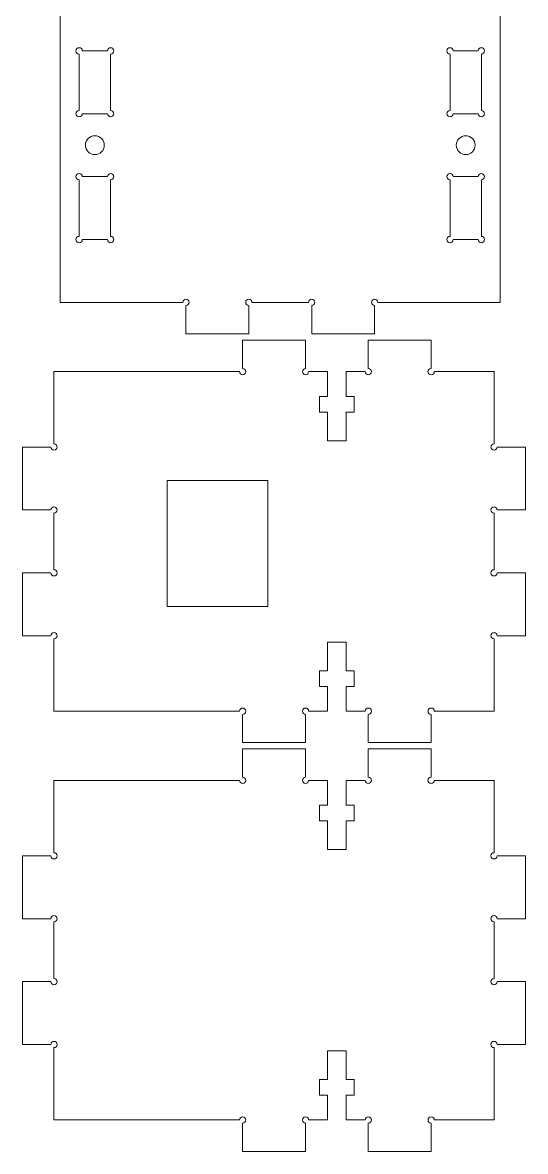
# Model space of a CAD drawing. Header units: millimetres. Extents: x -299 to 126, y -142 to 149.
# Drawn here: x 46 to 126, y -142 to 37.5 of the extents above; entities that cross this region are included whole.
import ezdxf

# ---------------------------------------------------------------- set-up
doc = ezdxf.new("R2010")
doc.units = ezdxf.units.MM
doc.header["$MEASUREMENT"] = 0
doc.layers.add('Layer 1', color=7, linetype='Continuous')

msp = doc.modelspace()

# ---------------------------------------------------------------- linework, layer by layer
at = {"layer": 'Layer 1', "color": 250, "lineweight": 9}
msp.add_lwpolyline([(69, -55.3382), (85, -55.3382), (85, -35.3382), (69, -35.3382), (69, -55.3382)], close=True, dxfattribs=at)
for points, knots in [([(122, 56), (122, 56), (122, 63), (122, 63), (122, 63), (122, 63), (105, 63), (105, 63), (105, 63), (105, 63), (104, 63), (104, 63), (104, 63), (104, 63), (102.5, 63), (102.5, 63), (102.5, 63), (102.5, 62.7239), (102.2761, 62.5), (102, 62.5), (102, 62.5), (101.7239, 62.5), (101.5, 62.7239), (101.5, 63), (101.5, 63), (101.5, 63.2761), (101.7239, 63.5), (102, 63.5), (102, 63.5), (102, 63.5), (102, 68), (102, 68), (102, 68), (102, 68), (92, 68), (92, 68), (92, 68), (92, 68), (92, 63.5), (92, 63.5), (92, 63.5), (92.2761, 63.5), (92.5, 63.2761), (92.5, 63), (92.5, 63), (92.5, 62.7239), (92.2761, 62.5), (92, 62.5), (92, 62.5), (91.7239, 62.5), (91.5, 62.7239), (91.5, 63), (91.5, 63), (91.5, 63), (88.5, 63), (88.5, 63), (88.5, 63), (88.5, 63), (88.5, 59.0553), (88.5, 59.0553), (88.5, 59.0553), (88.5, 59.0553), (89.75, 59.0553), (89.75, 59.0553), (89.75, 59.0553), (89.75, 59.0553), (89.75, 56.5553), (89.75, 56.5553), (89.75, 56.5553), (89.75, 56.5553), (88.5, 56.5553), (88.5, 56.5553), (88.5, 56.5553), (88.5, 56.5553), (88.5, 52), (88.5, 52), (88.5, 52), (88.5, 52), (85.5, 52), (85.5, 52), (85.5, 52), (85.5, 52), (85.5, 56.5553), (85.5, 56.5553), (85.5, 56.5553), (85.5, 56.5553), (84.25, 56.5553), (84.25, 56.5553), (84.25, 56.5553), (84.25, 56.5553), (84.25, 59.0553), (84.25, 59.0553), (84.25, 59.0553), (84.25, 59.0553), (85.5, 59.0553), (85.5, 59.0553), (85.5, 59.0553), (85.5, 59.0553), (85.5, 63), (85.5, 63), (85.5, 63), (85.5, 63), (82.5, 63), (82.5, 63), (82.5, 63), (82.5, 62.7239), (82.2761, 62.5), (82, 62.5), (82, 62.5), (81.7239, 62.5), (81.5, 62.7239), (81.5, 63), (81.5, 63), (81.5, 63.2761), (81.7239, 63.5), (82, 63.5), (82, 63.5), (82, 63.5), (82, 68), (82, 68), (82, 68), (82, 68), (72, 68), (72, 68), (72, 68), (72, 68), (72, 63.5), (72, 63.5), (72, 63.5), (72.2761, 63.5), (72.5, 63.2761), (72.5, 63), (72.5, 63), (72.5, 62.7239), (72.2761, 62.5), (72, 62.5), (72, 62.5), (71.7239, 62.5), (71.5, 62.7239), (71.5, 63), (71.5, 63), (71.5, 63), (69, 63), (69, 63), (69, 63), (69, 63), (52, 63), (52, 63), (52, 63), (52, 63), (52, 56), (52, 56), (52, 56), (52, 56), (52, 36), (52, 36), (52, 36), (52, 36), (52, 20), (52, 20), (52, 20), (52, 20), (52, 0), (52, 0), (52, 0), (52, 0), (52, -7), (52, -7), (52, -7), (52, -7), (69, -7), (69, -7), (69, -7), (69, -7), (70, -7), (70, -7), (70, -7), (70, -7), (71.5, -7), (71.5, -7), (71.5, -7), (71.5, -6.7239), (71.7239, -6.5), (72, -6.5), (72, -6.5), (72.2761, -6.5), (72.5, -6.7239), (72.5, -7), (72.5, -7), (72.5, -7.2761), (72.2761, -7.5), (72, -7.5), (72, -7.5), (72, -7.5), (72, -12), (72, -12), (72, -12), (72, -12), (82, -12), (82, -12), (82, -12), (82, -12), (82, -7.5), (82, -7.5), (82, -7.5), (81.7239, -7.5), (81.5, -7.2761), (81.5, -7), (81.5, -7), (81.5, -6.7239), (81.7239, -6.5), (82, -6.5), (82, -6.5), (82.2761, -6.5), (82.5, -6.7239), (82.5, -7), (82.5, -7), (82.5, -7), (84, -7), (84, -7), (84, -7), (84, -7), (85.5, -7), (85.5, -7), (85.5, -7), (85.5, -7), (88.5, -7), (88.5, -7), (88.5, -7), (88.5, -7), (90, -7), (90, -7), (90, -7), (90, -7), (91.5, -7), (91.5, -7), (91.5, -7), (91.5, -6.7239), (91.7239, -6.5), (92, -6.5), (92, -6.5), (92.2761, -6.5), (92.5, -6.7239), (92.5, -7), (92.5, -7), (92.5, -7.2761), (92.2761, -7.5), (92, -7.5), (92, -7.5), (92, -7.5), (92, -12), (92, -12), (92, -12), (92, -12), (102, -12), (102, -12), (102, -12), (102, -12), (102, -7.5), (102, -7.5), (102, -7.5), (101.7239, -7.5), (101.5, -7.2761), (101.5, -7), (101.5, -7), (101.5, -6.7239), (101.7239, -6.5), (102, -6.5), (102, -6.5), (102.2761, -6.5), (102.5, -6.7239), (102.5, -7), (102.5, -7), (102.5, -7), (105, -7), (105, -7), (105, -7), (105, -7), (122, -7), (122, -7), (122, -7), (122, -7), (122, 0), (122, 0), (122, 0), (122, 0), (122, 20), (122, 20), (122, 20), (122, 20), (122, 36), (122, 36), (122, 36), (122, 36), (122, 56), (122, 56)], [0, 0, 0, 0, 0.01351351, 0.01351351, 0.01351351, 0.01351351, 0.02702703, 0.02702703, 0.02702703, 0.02702703, 0.04054054, 0.04054054, 0.04054054, 0.04054054, 0.05405405, 0.05405405, 0.05405405, 0.05405405, 0.06756757, 0.06756757, 0.06756757, 0.06756757, 0.08108108, 0.08108108, 0.08108108, 0.08108108, 0.09459459, 0.09459459, 0.09459459, 0.09459459, 0.10810811, 0.10810811, 0.10810811, 0.10810811, 0.12162162, 0.12162162, 0.12162162, 0.12162162, 0.13513514, 0.13513514, 0.13513514, 0.13513514, 0.14864865, 0.14864865, 0.14864865, 0.14864865, 0.16216216, 0.16216216, 0.16216216, 0.16216216, 0.17567568, 0.17567568, 0.17567568, 0.17567568, 0.18918919, 0.18918919, 0.18918919, 0.18918919, 0.2027027, 0.2027027, 0.2027027, 0.2027027, 0.21621622, 0.21621622, 0.21621622, 0.21621622, 0.22972973, 0.22972973, 0.22972973, 0.22972973, 0.24324324, 0.24324324, 0.24324324, 0.24324324, 0.25675676, 0.25675676, 0.25675676, 0.25675676, 0.27027027, 0.27027027, 0.27027027, 0.27027027, 0.28378378, 0.28378378, 0.28378378, 0.28378378, 0.2972973, 0.2972973, 0.2972973, 0.2972973, 0.31081081, 0.31081081, 0.31081081, 0.31081081, 0.32432432, 0.32432432, 0.32432432, 0.32432432, 0.33783784, 0.33783784, 0.33783784, 0.33783784, 0.35135135, 0.35135135, 0.35135135, 0.35135135, 0.36486486, 0.36486486, 0.36486486, 0.36486486, 0.37837838, 0.37837838, 0.37837838, 0.37837838, 0.39189189, 0.39189189, 0.39189189, 0.39189189, 0.40540541, 0.40540541, 0.40540541, 0.40540541, 0.41891892, 0.41891892, 0.41891892, 0.41891892, 0.43243243, 0.43243243, 0.43243243, 0.43243243, 0.44594595, 0.44594595, 0.44594595, 0.44594595, 0.45945946, 0.45945946, 0.45945946, 0.45945946, 0.47297297, 0.47297297, 0.47297297, 0.47297297, 0.48648649, 0.48648649, 0.48648649, 0.48648649, 0.5, 0.5, 0.5, 0.5, 0.51351351, 0.51351351, 0.51351351, 0.51351351, 0.52702703, 0.52702703, 0.52702703, 0.52702703, 0.54054054, 0.54054054, 0.54054054, 0.54054054, 0.55405405, 0.55405405, 0.55405405, 0.55405405, 0.56756757, 0.56756757, 0.56756757, 0.56756757, 0.58108108, 0.58108108, 0.58108108, 0.58108108, 0.59459459, 0.59459459, 0.59459459, 0.59459459, 0.60810811, 0.60810811, 0.60810811, 0.60810811, 0.62162162, 0.62162162, 0.62162162, 0.62162162, 0.63513514, 0.63513514, 0.63513514, 0.63513514, 0.64864865, 0.64864865, 0.64864865, 0.64864865, 0.66216216, 0.66216216, 0.66216216, 0.66216216, 0.67567568, 0.67567568, 0.67567568, 0.67567568, 0.68918919, 0.68918919, 0.68918919, 0.68918919, 0.7027027, 0.7027027, 0.7027027, 0.7027027, 0.71621622, 0.71621622, 0.71621622, 0.71621622, 0.72972973, 0.72972973, 0.72972973, 0.72972973, 0.74324324, 0.74324324, 0.74324324, 0.74324324, 0.75675676, 0.75675676, 0.75675676, 0.75675676, 0.77027027, 0.77027027, 0.77027027, 0.77027027, 0.78378378, 0.78378378, 0.78378378, 0.78378378, 0.7972973, 0.7972973, 0.7972973, 0.7972973, 0.81081081, 0.81081081, 0.81081081, 0.81081081, 0.82432432, 0.82432432, 0.82432432, 0.82432432, 0.83783784, 0.83783784, 0.83783784, 0.83783784, 0.85135135, 0.85135135, 0.85135135, 0.85135135, 0.86486486, 0.86486486, 0.86486486, 0.86486486, 0.87837838, 0.87837838, 0.87837838, 0.87837838, 0.89189189, 0.89189189, 0.89189189, 0.89189189, 0.90540541, 0.90540541, 0.90540541, 0.90540541, 0.91891892, 0.91891892, 0.91891892, 0.91891892, 0.93243243, 0.93243243, 0.93243243, 0.93243243, 0.94594595, 0.94594595, 0.94594595, 0.94594595, 0.95945946, 0.95945946, 0.95945946, 0.95945946, 0.97297297, 0.97297297, 0.97297297, 0.97297297, 0.98648649, 0.98648649, 0.98648649, 0.98648649, 1, 1, 1, 1]), ([(60.5, 23), (60.5, 22.7239), (60.2761, 22.5), (60, 22.5), (60, 22.5), (59.7239, 22.5), (59.5, 22.7239), (59.5, 23), (59.5, 23), (59.5, 23), (55.5, 23), (55.5, 23), (55.5, 23), (55.5, 22.7239), (55.2761, 22.5), (55, 22.5), (55, 22.5), (54.7239, 22.5), (54.5, 22.7239), (54.5, 23), (54.5, 23), (54.5, 23.2761), (54.7239, 23.5), (55, 23.5), (55, 23.5), (55, 23.5), (55, 32.5), (55, 32.5), (55, 32.5), (54.7239, 32.5), (54.5, 32.7239), (54.5, 33), (54.5, 33), (54.5, 33.2761), (54.7239, 33.5), (55, 33.5), (55, 33.5), (55.2761, 33.5), (55.5, 33.2761), (55.5, 33), (55.5, 33), (55.5, 33), (59.5, 33), (59.5, 33), (59.5, 33), (59.5, 33.2761), (59.7239, 33.5), (60, 33.5), (60, 33.5), (60.2761, 33.5), (60.5, 33.2761), (60.5, 33), (60.5, 33), (60.5, 32.7239), (60.2761, 32.5), (60, 32.5), (60, 32.5), (60, 32.5), (60, 23.5), (60, 23.5), (60, 23.5), (60.2761, 23.5), (60.5, 23.2761), (60.5, 23)], [0, 0, 0, 0, 0.0625, 0.0625, 0.0625, 0.0625, 0.125, 0.125, 0.125, 0.125, 0.1875, 0.1875, 0.1875, 0.1875, 0.25, 0.25, 0.25, 0.25, 0.3125, 0.3125, 0.3125, 0.3125, 0.375, 0.375, 0.375, 0.375, 0.4375, 0.4375, 0.4375, 0.4375, 0.5, 0.5, 0.5, 0.5, 0.5625, 0.5625, 0.5625, 0.5625, 0.625, 0.625, 0.625, 0.625, 0.6875, 0.6875, 0.6875, 0.6875, 0.75, 0.75, 0.75, 0.75, 0.8125, 0.8125, 0.8125, 0.8125, 0.875, 0.875, 0.875, 0.875, 0.9375, 0.9375, 0.9375, 0.9375, 1, 1, 1, 1]), ([(119.5, 23), (119.5, 22.7239), (119.2761, 22.5), (119, 22.5), (119, 22.5), (118.7239, 22.5), (118.5, 22.7239), (118.5, 23), (118.5, 23), (118.5, 23), (114.5, 23), (114.5, 23), (114.5, 23), (114.5, 22.7239), (114.2761, 22.5), (114, 22.5), (114, 22.5), (113.7239, 22.5), (113.5, 22.7239), (113.5, 23), (113.5, 23), (113.5, 23.2761), (113.7239, 23.5), (114, 23.5), (114, 23.5), (114, 23.5), (114, 32.5), (114, 32.5), (114, 32.5), (113.7239, 32.5), (113.5, 32.7239), (113.5, 33), (113.5, 33), (113.5, 33.2761), (113.7239, 33.5), (114, 33.5), (114, 33.5), (114.2761, 33.5), (114.5, 33.2761), (114.5, 33), (114.5, 33), (114.5, 33), (118.5, 33), (118.5, 33), (118.5, 33), (118.5, 33.2761), (118.7239, 33.5), (119, 33.5), (119, 33.5), (119.2761, 33.5), (119.5, 33.2761), (119.5, 33), (119.5, 33), (119.5, 32.7239), (119.2761, 32.5), (119, 32.5), (119, 32.5), (119, 32.5), (119, 23.5), (119, 23.5), (119, 23.5), (119.2761, 23.5), (119.5, 23.2761), (119.5, 23)], [0, 0, 0, 0, 0.0625, 0.0625, 0.0625, 0.0625, 0.125, 0.125, 0.125, 0.125, 0.1875, 0.1875, 0.1875, 0.1875, 0.25, 0.25, 0.25, 0.25, 0.3125, 0.3125, 0.3125, 0.3125, 0.375, 0.375, 0.375, 0.375, 0.4375, 0.4375, 0.4375, 0.4375, 0.5, 0.5, 0.5, 0.5, 0.5625, 0.5625, 0.5625, 0.5625, 0.625, 0.625, 0.625, 0.625, 0.6875, 0.6875, 0.6875, 0.6875, 0.75, 0.75, 0.75, 0.75, 0.8125, 0.8125, 0.8125, 0.8125, 0.875, 0.875, 0.875, 0.875, 0.9375, 0.9375, 0.9375, 0.9375, 1, 1, 1, 1]), ([(56, 18), (56, 18.8283), (56.6717, 19.5), (57.5, 19.5), (57.5, 19.5), (58.3283, 19.5), (59, 18.8283), (59, 18), (59, 18), (59, 17.1717), (58.3283, 16.5), (57.5, 16.5), (57.5, 16.5), (56.6717, 16.5), (56, 17.1717), (56, 18)], [0, 0, 0, 0, 0.25, 0.25, 0.25, 0.25, 0.5, 0.5, 0.5, 0.5, 0.75, 0.75, 0.75, 0.75, 1, 1, 1, 1]), ([(115, 18), (115, 18.8283), (115.6717, 19.5), (116.5, 19.5), (116.5, 19.5), (117.3283, 19.5), (118, 18.8283), (118, 18), (118, 18), (118, 17.1717), (117.3283, 16.5), (116.5, 16.5), (116.5, 16.5), (115.6717, 16.5), (115, 17.1717), (115, 18)], [0, 0, 0, 0, 0.25, 0.25, 0.25, 0.25, 0.5, 0.5, 0.5, 0.5, 0.75, 0.75, 0.75, 0.75, 1, 1, 1, 1]), ([(60.5, 3), (60.5, 2.7239), (60.2761, 2.5), (60, 2.5), (60, 2.5), (59.7239, 2.5), (59.5, 2.7239), (59.5, 3), (59.5, 3), (59.5, 3), (55.5, 3), (55.5, 3), (55.5, 3), (55.5, 2.7239), (55.2761, 2.5), (55, 2.5), (55, 2.5), (54.7239, 2.5), (54.5, 2.7239), (54.5, 3), (54.5, 3), (54.5, 3.2761), (54.7239, 3.5), (55, 3.5), (55, 3.5), (55, 3.5), (55, 12.5), (55, 12.5), (55, 12.5), (54.7239, 12.5), (54.5, 12.7239), (54.5, 13), (54.5, 13), (54.5, 13.2761), (54.7239, 13.5), (55, 13.5), (55, 13.5), (55.2761, 13.5), (55.5, 13.2761), (55.5, 13), (55.5, 13), (55.5, 13), (59.5, 13), (59.5, 13), (59.5, 13), (59.5, 13.2761), (59.7239, 13.5), (60, 13.5), (60, 13.5), (60.2761, 13.5), (60.5, 13.2761), (60.5, 13), (60.5, 13), (60.5, 12.7239), (60.2761, 12.5), (60, 12.5), (60, 12.5), (60, 12.5), (60, 3.5), (60, 3.5), (60, 3.5), (60.2761, 3.5), (60.5, 3.2761), (60.5, 3)], [0, 0, 0, 0, 0.0625, 0.0625, 0.0625, 0.0625, 0.125, 0.125, 0.125, 0.125, 0.1875, 0.1875, 0.1875, 0.1875, 0.25, 0.25, 0.25, 0.25, 0.3125, 0.3125, 0.3125, 0.3125, 0.375, 0.375, 0.375, 0.375, 0.4375, 0.4375, 0.4375, 0.4375, 0.5, 0.5, 0.5, 0.5, 0.5625, 0.5625, 0.5625, 0.5625, 0.625, 0.625, 0.625, 0.625, 0.6875, 0.6875, 0.6875, 0.6875, 0.75, 0.75, 0.75, 0.75, 0.8125, 0.8125, 0.8125, 0.8125, 0.875, 0.875, 0.875, 0.875, 0.9375, 0.9375, 0.9375, 0.9375, 1, 1, 1, 1]), ([(119.5, 3), (119.5, 2.7239), (119.2761, 2.5), (119, 2.5), (119, 2.5), (118.7239, 2.5), (118.5, 2.7239), (118.5, 3), (118.5, 3), (118.5, 3), (114.5, 3), (114.5, 3), (114.5, 3), (114.5, 2.7239), (114.2761, 2.5), (114, 2.5), (114, 2.5), (113.7239, 2.5), (113.5, 2.7239), (113.5, 3), (113.5, 3), (113.5, 3.2761), (113.7239, 3.5), (114, 3.5), (114, 3.5), (114, 3.5), (114, 12.5), (114, 12.5), (114, 12.5), (113.7239, 12.5), (113.5, 12.7239), (113.5, 13), (113.5, 13), (113.5, 13.2761), (113.7239, 13.5), (114, 13.5), (114, 13.5), (114.2761, 13.5), (114.5, 13.2761), (114.5, 13), (114.5, 13), (114.5, 13), (118.5, 13), (118.5, 13), (118.5, 13), (118.5, 13.2761), (118.7239, 13.5), (119, 13.5), (119, 13.5), (119.2761, 13.5), (119.5, 13.2761), (119.5, 13), (119.5, 13), (119.5, 12.7239), (119.2761, 12.5), (119, 12.5), (119, 12.5), (119, 12.5), (119, 3.5), (119, 3.5), (119, 3.5), (119.2761, 3.5), (119.5, 3.2761), (119.5, 3)], [0, 0, 0, 0, 0.0625, 0.0625, 0.0625, 0.0625, 0.125, 0.125, 0.125, 0.125, 0.1875, 0.1875, 0.1875, 0.1875, 0.25, 0.25, 0.25, 0.25, 0.3125, 0.3125, 0.3125, 0.3125, 0.375, 0.375, 0.375, 0.375, 0.4375, 0.4375, 0.4375, 0.4375, 0.5, 0.5, 0.5, 0.5, 0.5625, 0.5625, 0.5625, 0.5625, 0.625, 0.625, 0.625, 0.625, 0.6875, 0.6875, 0.6875, 0.6875, 0.75, 0.75, 0.75, 0.75, 0.8125, 0.8125, 0.8125, 0.8125, 0.875, 0.875, 0.875, 0.875, 0.9375, 0.9375, 0.9375, 0.9375, 1, 1, 1, 1]), ([(77.5266, -72), (77.5266, -72), (74.5266, -72), (74.5266, -72), (74.5266, -72), (74.5266, -72), (74, -72), (74, -72), (74, -72), (74, -72), (71.5266, -72), (71.5266, -72), (71.5266, -72), (71.5266, -72), (70.5266, -72), (70.5266, -72), (70.5266, -72), (70.5266, -72), (61.5266, -72), (61.5266, -72), (61.5266, -72), (61.5266, -72), (60.5266, -72), (60.5266, -72), (60.5266, -72), (60.5266, -72), (59.0266, -72), (59.0266, -72), (59.0266, -72), (59.0266, -72), (58.0266, -72), (58.0266, -72), (58.0266, -72), (58.0266, -72), (58, -72), (58, -72), (58, -72), (58, -72), (51, -72), (51, -72), (51, -72), (51, -72), (51, -63), (51, -63), (51, -63), (51, -63), (51, -60.5), (51, -60.5), (51, -60.5), (51.2761, -60.5), (51.5, -60.2761), (51.5, -60), (51.5, -60), (51.5, -59.7239), (51.2761, -59.5), (51, -59.5), (51, -59.5), (50.7239, -59.5), (50.5, -59.7239), (50.5, -60), (50.5, -60), (50.5, -60), (46, -60), (46, -60), (46, -60), (46, -60), (46, -50), (46, -50), (46, -50), (46, -50), (50.5, -50), (50.5, -50), (50.5, -50), (50.5, -50.2761), (50.7239, -50.5), (51, -50.5), (51, -50.5), (51.2761, -50.5), (51.5, -50.2761), (51.5, -50), (51.5, -50), (51.5, -49.7239), (51.2761, -49.5), (51, -49.5), (51, -49.5), (51, -49.5), (51, -49), (51, -49), (51, -49), (51, -49), (51, -46.5), (51, -46.5), (51, -46.5), (51, -46.5), (51, -43.5), (51, -43.5), (51, -43.5), (51, -43.5), (51, -42), (51, -42), (51, -42), (51, -42), (51, -40.5), (51, -40.5), (51, -40.5), (51.2761, -40.5), (51.5, -40.2761), (51.5, -40), (51.5, -40), (51.5, -39.7239), (51.2761, -39.5), (51, -39.5), (51, -39.5), (50.7239, -39.5), (50.5, -39.7239), (50.5, -40), (50.5, -40), (50.5, -40), (46, -40), (46, -40), (46, -40), (46, -40), (46, -30), (46, -30), (46, -30), (46, -30), (50.5, -30), (50.5, -30), (50.5, -30), (50.5, -30.2761), (50.7239, -30.5), (51, -30.5), (51, -30.5), (51.2761, -30.5), (51.5, -30.2761), (51.5, -30), (51.5, -30), (51.5, -29.7239), (51.2761, -29.5), (51, -29.5), (51, -29.5), (51, -29.5), (51, -28), (51, -28), (51, -28), (51, -28), (51, -27), (51, -27), (51, -27), (51, -27), (51, -18), (51, -18), (51, -18), (51, -18), (55, -18), (55, -18), (55, -18), (55, -18), (56, -18), (56, -18), (56, -18), (56, -18), (58.0258, -18), (58.0258, -18), (58.0258, -18), (58.0258, -18), (60.5258, -18), (60.5258, -18), (60.5258, -18), (60.5258, -18), (61.5258, -18), (61.5258, -18), (61.5258, -18), (61.5258, -18), (70.5258, -18), (70.5258, -18), (70.5258, -18), (70.5258, -18), (71.5258, -18), (71.5258, -18), (71.5258, -18), (71.5258, -18), (74, -18), (74, -18), (74, -18), (74, -18), (74.5258, -18), (74.5258, -18), (74.5258, -18), (74.5258, -18), (77.5258, -18), (77.5258, -18), (77.5258, -18), (77.5258, -18), (79.0262, -18), (79.0262, -18), (79.0262, -18), (79.0262, -18), (80, -18), (80, -18), (80, -18), (80, -18), (80.4994, -18), (80.4994, -18), (80.4994, -18), (80.4994, -18), (80.5258, -18), (80.5258, -18), (80.5258, -18), (80.5258, -18.2716), (80.7425, -18.4927), (81.0123, -18.4998), (81.0123, -18.4998), (81.0123, -18.4998), (81.0129, -18.4998), (81.0129, -18.4998), (81.0129, -18.4998), (81.2828, -18.4927), (81.4994, -18.2716), (81.4994, -18), (81.4994, -18), (81.4994, -17.7239), (81.2755, -17.5), (80.9994, -17.5), (80.9994, -17.5), (80.9994, -17.5), (80.9994, -13), (80.9994, -13), (80.9994, -13), (80.9994, -13), (81.0258, -13), (81.0258, -13), (81.0258, -13), (81.0258, -13), (90.9994, -13), (90.9994, -13), (90.9994, -13), (90.9994, -13), (91.0258, -13), (91.0258, -13), (91.0258, -13), (91.0258, -13), (91.0258, -17.5), (91.0258, -17.5), (91.0258, -17.5), (90.7497, -17.5), (90.5258, -17.7239), (90.5258, -18), (90.5258, -18), (90.5258, -18.2716), (90.7425, -18.4927), (91.0123, -18.4998), (91.0123, -18.4998), (91.0123, -18.4998), (91.0129, -18.4998), (91.0129, -18.4998), (91.0129, -18.4998), (91.2828, -18.4927), (91.4994, -18.2716), (91.4994, -18), (91.4994, -18), (91.4994, -18), (91.5258, -18), (91.5258, -18), (91.5258, -18), (91.5258, -18), (92.0258, -18), (92.0258, -18), (92.0258, -18), (92.0258, -18), (94.4994, -18), (94.4994, -18), (94.4994, -18), (94.4994, -18), (94.4994, -21.9447), (94.4994, -21.9447), (94.4994, -21.9447), (94.4994, -21.9447), (93.2494, -21.9447), (93.2494, -21.9447), (93.2494, -21.9447), (93.2494, -21.9447), (93.2494, -24.4447), (93.2494, -24.4447), (93.2494, -24.4447), (93.2494, -24.4447), (94.4994, -24.4447), (94.4994, -24.4447), (94.4994, -24.4447), (94.4994, -24.4447), (94.4994, -29), (94.4994, -29), (94.4994, -29), (94.4994, -29), (97.4994, -29), (97.4994, -29), (97.4994, -29), (97.4994, -29), (97.4994, -24.4447), (97.4994, -24.4447), (97.4994, -24.4447), (97.4994, -24.4447), (98.7494, -24.4447), (98.7494, -24.4447), (98.7494, -24.4447), (98.7494, -24.4447), (98.7494, -21.9447), (98.7494, -21.9447), (98.7494, -21.9447), (98.7494, -21.9447), (97.4994, -21.9447), (97.4994, -21.9447), (97.4994, -21.9447), (97.4994, -21.9447), (97.4994, -18), (97.4994, -18), (97.4994, -18), (97.4994, -18), (100.4994, -18), (100.4994, -18), (100.4994, -18), (100.4994, -18.2761), (100.7233, -18.5), (100.9994, -18.5), (100.9994, -18.5), (101.2755, -18.5), (101.4994, -18.2761), (101.4994, -18), (101.4994, -18), (101.4994, -17.7239), (101.2755, -17.5), (100.9994, -17.5), (100.9994, -17.5), (100.9994, -17.5), (100.9994, -13), (100.9994, -13), (100.9994, -13), (100.9994, -13), (110.9994, -13), (110.9994, -13), (110.9994, -13), (110.9994, -13), (110.9994, -17.5), (110.9994, -17.5), (110.9994, -17.5), (110.7233, -17.5), (110.4994, -17.7239), (110.4994, -18), (110.4994, -18), (110.4994, -18.2761), (110.7233, -18.5), (110.9994, -18.5), (110.9994, -18.5), (111.2755, -18.5), (111.4994, -18.2761), (111.4994, -18), (111.4994, -18), (111.4994, -18), (112.9994, -18), (112.9994, -18), (112.9994, -18), (112.9994, -18), (113.9994, -18), (113.9994, -18), (113.9994, -18), (113.9994, -18), (121, -18), (121, -18), (121, -18), (121, -18), (121, -27), (121, -27), (121, -27), (121, -27), (121, -29.5), (121, -29.5), (121, -29.5), (120.7239, -29.5), (120.5, -29.7239), (120.5, -30), (120.5, -30), (120.5, -30.2761), (120.7239, -30.5), (121, -30.5), (121, -30.5), (121.2761, -30.5), (121.5, -30.2761), (121.5, -30), (121.5, -30), (121.5, -30), (126, -30), (126, -30), (126, -30), (126, -30), (126, -40), (126, -40), (126, -40), (126, -40), (121.5, -40), (121.5, -40), (121.5, -40), (121.5, -39.7239), (121.2761, -39.5), (121, -39.5), (121, -39.5), (120.7239, -39.5), (120.5, -39.7239), (120.5, -40), (120.5, -40), (120.5, -40.2761), (120.7239, -40.5), (121, -40.5), (121, -40.5), (121, -40.5), (121, -42), (121, -42), (121, -42), (121, -42), (121, -43.5), (121, -43.5), (121, -43.5), (121, -43.5), (121, -46.5), (121, -46.5), (121, -46.5), (121, -46.5), (121, -48), (121, -48), (121, -48), (121, -48), (121, -49.5), (121, -49.5), (121, -49.5), (120.7239, -49.5), (120.5, -49.7239), (120.5, -50), (120.5, -50), (120.5, -50.2761), (120.7239, -50.5), (121, -50.5), (121, -50.5), (121.2761, -50.5), (121.5, -50.2761), (121.5, -50), (121.5, -50), (121.5, -50), (126, -50), (126, -50), (126, -50), (126, -50), (126, -60), (126, -60), (126, -60), (126, -60), (121.5, -60), (121.5, -60), (121.5, -60), (121.5, -59.7239), (121.2761, -59.5), (121, -59.5), (121, -59.5), (120.7239, -59.5), (120.5, -59.7239), (120.5, -60), (120.5, -60), (120.5, -60.2761), (120.7239, -60.5), (121, -60.5), (121, -60.5), (121, -60.5), (121, -62), (121, -62), (121, -62), (121, -62), (121, -63), (121, -63), (121, -63), (121, -63), (121, -72), (121, -72), (121, -72), (121, -72), (114.0002, -72), (114.0002, -72), (114.0002, -72), (114.0002, -72), (111.5002, -72), (111.5002, -72), (111.5002, -72), (111.5002, -71.7239), (111.2763, -71.5), (111.0002, -71.5), (111.0002, -71.5), (110.7241, -71.5), (110.5002, -71.7239), (110.5002, -72), (110.5002, -72), (110.5002, -72.2761), (110.7241, -72.5), (111.0002, -72.5), (111.0002, -72.5), (111.0002, -72.5), (111.0002, -77), (111.0002, -77), (111.0002, -77), (111.0002, -77), (101.0002, -77), (101.0002, -77), (101.0002, -77), (101.0002, -77), (101.0002, -72.5), (101.0002, -72.5), (101.0002, -72.5), (101.2763, -72.5), (101.5002, -72.2761), (101.5002, -72), (101.5002, -72), (101.5002, -71.7239), (101.2763, -71.5), (101.0002, -71.5), (101.0002, -71.5), (100.7241, -71.5), (100.5002, -71.7239), (100.5002, -72), (100.5002, -72), (100.5002, -72), (97.5002, -72), (97.5002, -72), (97.5002, -72), (97.5002, -72), (97.5002, -68.0553), (97.5002, -68.0553), (97.5002, -68.0553), (97.5002, -68.0553), (98.7502, -68.0553), (98.7502, -68.0553), (98.7502, -68.0553), (98.7502, -68.0553), (98.7502, -65.5553), (98.7502, -65.5553), (98.7502, -65.5553), (98.7502, -65.5553), (97.5002, -65.5553), (97.5002, -65.5553), (97.5002, -65.5553), (97.5002, -65.5553), (97.5002, -61), (97.5002, -61), (97.5002, -61), (97.5002, -61), (94.5002, -61), (94.5002, -61), (94.5002, -61), (94.5002, -61), (94.5002, -65.5553), (94.5002, -65.5553), (94.5002, -65.5553), (94.5002, -65.5553), (93.2502, -65.5553), (93.2502, -65.5553), (93.2502, -65.5553), (93.2502, -65.5553), (93.2502, -68.0553), (93.2502, -68.0553), (93.2502, -68.0553), (93.2502, -68.0553), (94.5002, -68.0553), (94.5002, -68.0553), (94.5002, -68.0553), (94.5002, -68.0553), (94.5002, -72), (94.5002, -72), (94.5002, -72), (94.5002, -72), (92.9998, -72), (92.9998, -72), (92.9998, -72), (92.9998, -72), (91.5266, -72), (91.5266, -72), (91.5266, -72), (91.5266, -72), (91.5002, -72), (91.5002, -72), (91.5002, -72), (91.5002, -71.7284), (91.2835, -71.5073), (91.0137, -71.5002), (91.0137, -71.5002), (91.0137, -71.5002), (91.0131, -71.5002), (91.0131, -71.5002), (91.0131, -71.5002), (90.7432, -71.5073), (90.5266, -71.7284), (90.5266, -72), (90.5266, -72), (90.5266, -72.2761), (90.7505, -72.5), (91.0266, -72.5), (91.0266, -72.5), (91.0266, -72.5), (91.0266, -77), (91.0266, -77), (91.0266, -77), (91.0266, -77), (91.0002, -77), (91.0002, -77), (91.0002, -77), (91.0002, -77), (81.0266, -77), (81.0266, -77), (81.0266, -77), (81.0266, -77), (81.0002, -77), (81.0002, -77), (81.0002, -77), (81.0002, -77), (81.0002, -72.5), (81.0002, -72.5), (81.0002, -72.5), (81.2763, -72.5), (81.5002, -72.2761), (81.5002, -72), (81.5002, -72), (81.5002, -71.7284), (81.2835, -71.5073), (81.0137, -71.5002), (81.0137, -71.5002), (81.0137, -71.5002), (81.0131, -71.5002), (81.0131, -71.5002), (81.0131, -71.5002), (80.7432, -71.5073), (80.5266, -71.7284), (80.5266, -72), (80.5266, -72), (80.5266, -72), (80.5002, -72), (80.5002, -72), (80.5002, -72), (80.5002, -72), (80.0002, -72), (80.0002, -72), (80.0002, -72), (80.0002, -72), (80, -72), (80, -72), (80, -72), (80, -72), (77.5266, -72), (77.5266, -72)], [0, 0, 0, 0, 0.00613497, 0.00613497, 0.00613497, 0.00613497, 0.01226994, 0.01226994, 0.01226994, 0.01226994, 0.01840491, 0.01840491, 0.01840491, 0.01840491, 0.02453988, 0.02453988, 0.02453988, 0.02453988, 0.03067485, 0.03067485, 0.03067485, 0.03067485, 0.03680982, 0.03680982, 0.03680982, 0.03680982, 0.04294479, 0.04294479, 0.04294479, 0.04294479, 0.04907975, 0.04907975, 0.04907975, 0.04907975, 0.05521472, 0.05521472, 0.05521472, 0.05521472, 0.06134969, 0.06134969, 0.06134969, 0.06134969, 0.06748466, 0.06748466, 0.06748466, 0.06748466, 0.07361963, 0.07361963, 0.07361963, 0.07361963, 0.0797546, 0.0797546, 0.0797546, 0.0797546, 0.08588957, 0.08588957, 0.08588957, 0.08588957, 0.09202454, 0.09202454, 0.09202454, 0.09202454, 0.09815951, 0.09815951, 0.09815951, 0.09815951, 0.10429448, 0.10429448, 0.10429448, 0.10429448, 0.11042945, 0.11042945, 0.11042945, 0.11042945, 0.11656442, 0.11656442, 0.11656442, 0.11656442, 0.12269939, 0.12269939, 0.12269939, 0.12269939, 0.12883436, 0.12883436, 0.12883436, 0.12883436, 0.13496933, 0.13496933, 0.13496933, 0.13496933, 0.14110429, 0.14110429, 0.14110429, 0.14110429, 0.14723926, 0.14723926, 0.14723926, 0.14723926, 0.15337423, 0.15337423, 0.15337423, 0.15337423, 0.1595092, 0.1595092, 0.1595092, 0.1595092, 0.16564417, 0.16564417, 0.16564417, 0.16564417, 0.17177914, 0.17177914, 0.17177914, 0.17177914, 0.17791411, 0.17791411, 0.17791411, 0.17791411, 0.18404908, 0.18404908, 0.18404908, 0.18404908, 0.19018405, 0.19018405, 0.19018405, 0.19018405, 0.19631902, 0.19631902, 0.19631902, 0.19631902, 0.20245399, 0.20245399, 0.20245399, 0.20245399, 0.20858896, 0.20858896, 0.20858896, 0.20858896, 0.21472393, 0.21472393, 0.21472393, 0.21472393, 0.2208589, 0.2208589, 0.2208589, 0.2208589, 0.22699387, 0.22699387, 0.22699387, 0.22699387, 0.23312883, 0.23312883, 0.23312883, 0.23312883, 0.2392638, 0.2392638, 0.2392638, 0.2392638, 0.24539877, 0.24539877, 0.24539877, 0.24539877, 0.25153374, 0.25153374, 0.25153374, 0.25153374, 0.25766871, 0.25766871, 0.25766871, 0.25766871, 0.26380368, 0.26380368, 0.26380368, 0.26380368, 0.26993865, 0.26993865, 0.26993865, 0.26993865, 0.27607362, 0.27607362, 0.27607362, 0.27607362, 0.28220859, 0.28220859, 0.28220859, 0.28220859, 0.28834356, 0.28834356, 0.28834356, 0.28834356, 0.29447853, 0.29447853, 0.29447853, 0.29447853, 0.3006135, 0.3006135, 0.3006135, 0.3006135, 0.30674847, 0.30674847, 0.30674847, 0.30674847, 0.31288344, 0.31288344, 0.31288344, 0.31288344, 0.3190184, 0.3190184, 0.3190184, 0.3190184, 0.32515337, 0.32515337, 0.32515337, 0.32515337, 0.33128834, 0.33128834, 0.33128834, 0.33128834, 0.33742331, 0.33742331, 0.33742331, 0.33742331, 0.34355828, 0.34355828, 0.34355828, 0.34355828, 0.34969325, 0.34969325, 0.34969325, 0.34969325, 0.35582822, 0.35582822, 0.35582822, 0.35582822, 0.36196319, 0.36196319, 0.36196319, 0.36196319, 0.36809816, 0.36809816, 0.36809816, 0.36809816, 0.37423313, 0.37423313, 0.37423313, 0.37423313, 0.3803681, 0.3803681, 0.3803681, 0.3803681, 0.38650307, 0.38650307, 0.38650307, 0.38650307, 0.39263804, 0.39263804, 0.39263804, 0.39263804, 0.39877301, 0.39877301, 0.39877301, 0.39877301, 0.40490798, 0.40490798, 0.40490798, 0.40490798, 0.41104294, 0.41104294, 0.41104294, 0.41104294, 0.41717791, 0.41717791, 0.41717791, 0.41717791, 0.42331288, 0.42331288, 0.42331288, 0.42331288, 0.42944785, 0.42944785, 0.42944785, 0.42944785, 0.43558282, 0.43558282, 0.43558282, 0.43558282, 0.44171779, 0.44171779, 0.44171779, 0.44171779, 0.44785276, 0.44785276, 0.44785276, 0.44785276, 0.45398773, 0.45398773, 0.45398773, 0.45398773, 0.4601227, 0.4601227, 0.4601227, 0.4601227, 0.46625767, 0.46625767, 0.46625767, 0.46625767, 0.47239264, 0.47239264, 0.47239264, 0.47239264, 0.47852761, 0.47852761, 0.47852761, 0.47852761, 0.48466258, 0.48466258, 0.48466258, 0.48466258, 0.49079755, 0.49079755, 0.49079755, 0.49079755, 0.49693252, 0.49693252, 0.49693252, 0.49693252, 0.50306748, 0.50306748, 0.50306748, 0.50306748, 0.50920245, 0.50920245, 0.50920245, 0.50920245, 0.51533742, 0.51533742, 0.51533742, 0.51533742, 0.52147239, 0.52147239, 0.52147239, 0.52147239, 0.52760736, 0.52760736, 0.52760736, 0.52760736, 0.53374233, 0.53374233, 0.53374233, 0.53374233, 0.5398773, 0.5398773, 0.5398773, 0.5398773, 0.54601227, 0.54601227, 0.54601227, 0.54601227, 0.55214724, 0.55214724, 0.55214724, 0.55214724, 0.55828221, 0.55828221, 0.55828221, 0.55828221, 0.56441718, 0.56441718, 0.56441718, 0.56441718, 0.57055215, 0.57055215, 0.57055215, 0.57055215, 0.57668712, 0.57668712, 0.57668712, 0.57668712, 0.58282209, 0.58282209, 0.58282209, 0.58282209, 0.58895706, 0.58895706, 0.58895706, 0.58895706, 0.59509202, 0.59509202, 0.59509202, 0.59509202, 0.60122699, 0.60122699, 0.60122699, 0.60122699, 0.60736196, 0.60736196, 0.60736196, 0.60736196, 0.61349693, 0.61349693, 0.61349693, 0.61349693, 0.6196319, 0.6196319, 0.6196319, 0.6196319, 0.62576687, 0.62576687, 0.62576687, 0.62576687, 0.63190184, 0.63190184, 0.63190184, 0.63190184, 0.63803681, 0.63803681, 0.63803681, 0.63803681, 0.64417178, 0.64417178, 0.64417178, 0.64417178, 0.65030675, 0.65030675, 0.65030675, 0.65030675, 0.65644172, 0.65644172, 0.65644172, 0.65644172, 0.66257669, 0.66257669, 0.66257669, 0.66257669, 0.66871166, 0.66871166, 0.66871166, 0.66871166, 0.67484663, 0.67484663, 0.67484663, 0.67484663, 0.6809816, 0.6809816, 0.6809816, 0.6809816, 0.68711656, 0.68711656, 0.68711656, 0.68711656, 0.69325153, 0.69325153, 0.69325153, 0.69325153, 0.6993865, 0.6993865, 0.6993865, 0.6993865, 0.70552147, 0.70552147, 0.70552147, 0.70552147, 0.71165644, 0.71165644, 0.71165644, 0.71165644, 0.71779141, 0.71779141, 0.71779141, 0.71779141, 0.72392638, 0.72392638, 0.72392638, 0.72392638, 0.73006135, 0.73006135, 0.73006135, 0.73006135, 0.73619632, 0.73619632, 0.73619632, 0.73619632, 0.74233129, 0.74233129, 0.74233129, 0.74233129, 0.74846626, 0.74846626, 0.74846626, 0.74846626, 0.75460123, 0.75460123, 0.75460123, 0.75460123, 0.7607362, 0.7607362, 0.7607362, 0.7607362, 0.76687117, 0.76687117, 0.76687117, 0.76687117, 0.77300613, 0.77300613, 0.77300613, 0.77300613, 0.7791411, 0.7791411, 0.7791411, 0.7791411, 0.78527607, 0.78527607, 0.78527607, 0.78527607, 0.79141104, 0.79141104, 0.79141104, 0.79141104, 0.79754601, 0.79754601, 0.79754601, 0.79754601, 0.80368098, 0.80368098, 0.80368098, 0.80368098, 0.80981595, 0.80981595, 0.80981595, 0.80981595, 0.81595092, 0.81595092, 0.81595092, 0.81595092, 0.82208589, 0.82208589, 0.82208589, 0.82208589, 0.82822086, 0.82822086, 0.82822086, 0.82822086, 0.83435583, 0.83435583, 0.83435583, 0.83435583, 0.8404908, 0.8404908, 0.8404908, 0.8404908, 0.84662577, 0.84662577, 0.84662577, 0.84662577, 0.85276074, 0.85276074, 0.85276074, 0.85276074, 0.85889571, 0.85889571, 0.85889571, 0.85889571, 0.86503067, 0.86503067, 0.86503067, 0.86503067, 0.87116564, 0.87116564, 0.87116564, 0.87116564, 0.87730061, 0.87730061, 0.87730061, 0.87730061, 0.88343558, 0.88343558, 0.88343558, 0.88343558, 0.88957055, 0.88957055, 0.88957055, 0.88957055, 0.89570552, 0.89570552, 0.89570552, 0.89570552, 0.90184049, 0.90184049, 0.90184049, 0.90184049, 0.90797546, 0.90797546, 0.90797546, 0.90797546, 0.91411043, 0.91411043, 0.91411043, 0.91411043, 0.9202454, 0.9202454, 0.9202454, 0.9202454, 0.92638037, 0.92638037, 0.92638037, 0.92638037, 0.93251534, 0.93251534, 0.93251534, 0.93251534, 0.93865031, 0.93865031, 0.93865031, 0.93865031, 0.94478528, 0.94478528, 0.94478528, 0.94478528, 0.95092025, 0.95092025, 0.95092025, 0.95092025, 0.95705521, 0.95705521, 0.95705521, 0.95705521, 0.96319018, 0.96319018, 0.96319018, 0.96319018, 0.96932515, 0.96932515, 0.96932515, 0.96932515, 0.97546012, 0.97546012, 0.97546012, 0.97546012, 0.98159509, 0.98159509, 0.98159509, 0.98159509, 0.98773006, 0.98773006, 0.98773006, 0.98773006, 0.99386503, 0.99386503, 0.99386503, 0.99386503, 1, 1, 1, 1]), ([(77.5266, -137), (77.5266, -137), (74.5266, -137), (74.5266, -137), (74.5266, -137), (74.5266, -137), (74, -137), (74, -137), (74, -137), (74, -137), (71.5266, -137), (71.5266, -137), (71.5266, -137), (71.5266, -137), (70.5266, -137), (70.5266, -137), (70.5266, -137), (70.5266, -137), (61.5266, -137), (61.5266, -137), (61.5266, -137), (61.5266, -137), (60.5266, -137), (60.5266, -137), (60.5266, -137), (60.5266, -137), (59.0266, -137), (59.0266, -137), (59.0266, -137), (59.0266, -137), (58.5266, -137), (58.5266, -137), (58.5266, -137), (58.5266, -137), (58.0266, -137), (58.0266, -137), (58.0266, -137), (58.0266, -137), (57, -137), (57, -137), (57, -137), (57, -137), (51, -137), (51, -137), (51, -137), (51, -137), (51, -128), (51, -128), (51, -128), (51, -128), (51, -125.5), (51, -125.5), (51, -125.5), (51.2761, -125.5), (51.5, -125.2761), (51.5, -125), (51.5, -125), (51.5, -124.7239), (51.2761, -124.5), (51, -124.5), (51, -124.5), (50.7239, -124.5), (50.5, -124.7239), (50.5, -125), (50.5, -125), (50.5, -125), (46, -125), (46, -125), (46, -125), (46, -125), (46, -115), (46, -115), (46, -115), (46, -115), (50.5, -115), (50.5, -115), (50.5, -115), (50.5, -115.2761), (50.7239, -115.5), (51, -115.5), (51, -115.5), (51.2761, -115.5), (51.5, -115.2761), (51.5, -115), (51.5, -115), (51.5, -114.7239), (51.2761, -114.5), (51, -114.5), (51, -114.5), (51, -114.5), (51, -113), (51, -113), (51, -113), (51, -113), (51, -111.5), (51, -111.5), (51, -111.5), (51, -111.5), (51, -108.5), (51, -108.5), (51, -108.5), (51, -108.5), (51, -106), (51, -106), (51, -106), (51, -106), (51, -105.5), (51, -105.5), (51, -105.5), (51.2761, -105.5), (51.5, -105.2761), (51.5, -105), (51.5, -105), (51.5, -104.7239), (51.2761, -104.5), (51, -104.5), (51, -104.5), (50.7239, -104.5), (50.5, -104.7239), (50.5, -105), (50.5, -105), (50.5, -105), (46, -105), (46, -105), (46, -105), (46, -105), (46, -95), (46, -95), (46, -95), (46, -95), (50.5, -95), (50.5, -95), (50.5, -95), (50.5, -95.2761), (50.7239, -95.5), (51, -95.5), (51, -95.5), (51.2761, -95.5), (51.5, -95.2761), (51.5, -95), (51.5, -95), (51.5, -94.7239), (51.2761, -94.5), (51, -94.5), (51, -94.5), (51, -94.5), (51, -93), (51, -93), (51, -93), (51, -93), (51, -92), (51, -92), (51, -92), (51, -92), (51, -83), (51, -83), (51, -83), (51, -83), (57, -83), (57, -83), (57, -83), (57, -83), (58.0258, -83), (58.0258, -83), (58.0258, -83), (58.0258, -83), (60.5258, -83), (60.5258, -83), (60.5258, -83), (60.5258, -83), (61.5258, -83), (61.5258, -83), (61.5258, -83), (61.5258, -83), (70.5258, -83), (70.5258, -83), (70.5258, -83), (70.5258, -83), (71.5258, -83), (71.5258, -83), (71.5258, -83), (71.5258, -83), (74.5258, -83), (74.5258, -83), (74.5258, -83), (74.5258, -83), (75, -83), (75, -83), (75, -83), (75, -83), (77.5258, -83), (77.5258, -83), (77.5258, -83), (77.5258, -83), (79.0262, -83), (79.0262, -83), (79.0262, -83), (79.0262, -83), (80.4994, -83), (80.4994, -83), (80.4994, -83), (80.4994, -83), (80.5258, -83), (80.5258, -83), (80.5258, -83), (80.5258, -83.2716), (80.7425, -83.4927), (81.0123, -83.4998), (81.0123, -83.4998), (81.0123, -83.4998), (81.0129, -83.4998), (81.0129, -83.4998), (81.0129, -83.4998), (81.2828, -83.4927), (81.4994, -83.2716), (81.4994, -83), (81.4994, -83), (81.4994, -82.7239), (81.2755, -82.5), (80.9994, -82.5), (80.9994, -82.5), (80.9994, -82.5), (80.9994, -78), (80.9994, -78), (80.9994, -78), (80.9994, -78), (81.0258, -78), (81.0258, -78), (81.0258, -78), (81.0258, -78), (90.9994, -78), (90.9994, -78), (90.9994, -78), (90.9994, -78), (91.0258, -78), (91.0258, -78), (91.0258, -78), (91.0258, -78), (91.0258, -82.5), (91.0258, -82.5), (91.0258, -82.5), (90.7497, -82.5), (90.5258, -82.7239), (90.5258, -83), (90.5258, -83), (90.5258, -83.2716), (90.7425, -83.4927), (91.0123, -83.4998), (91.0123, -83.4998), (91.0123, -83.4998), (91.0129, -83.4998), (91.0129, -83.4998), (91.0129, -83.4998), (91.2828, -83.4927), (91.4994, -83.2716), (91.4994, -83), (91.4994, -83), (91.4994, -83), (91.5258, -83), (91.5258, -83), (91.5258, -83), (91.5258, -83), (92.0258, -83), (92.0258, -83), (92.0258, -83), (92.0258, -83), (94.4994, -83), (94.4994, -83), (94.4994, -83), (94.4994, -83), (94.4994, -86.9447), (94.4994, -86.9447), (94.4994, -86.9447), (94.4994, -86.9447), (93.2494, -86.9447), (93.2494, -86.9447), (93.2494, -86.9447), (93.2494, -86.9447), (93.2494, -89.4447), (93.2494, -89.4447), (93.2494, -89.4447), (93.2494, -89.4447), (94.4994, -89.4447), (94.4994, -89.4447), (94.4994, -89.4447), (94.4994, -89.4447), (94.4994, -94), (94.4994, -94), (94.4994, -94), (94.4994, -94), (97.4994, -94), (97.4994, -94), (97.4994, -94), (97.4994, -94), (97.4994, -89.4447), (97.4994, -89.4447), (97.4994, -89.4447), (97.4994, -89.4447), (98.7494, -89.4447), (98.7494, -89.4447), (98.7494, -89.4447), (98.7494, -89.4447), (98.7494, -86.9447), (98.7494, -86.9447), (98.7494, -86.9447), (98.7494, -86.9447), (97.4994, -86.9447), (97.4994, -86.9447), (97.4994, -86.9447), (97.4994, -86.9447), (97.4994, -83), (97.4994, -83), (97.4994, -83), (97.4994, -83), (100.4994, -83), (100.4994, -83), (100.4994, -83), (100.4994, -83.2761), (100.7233, -83.5), (100.9994, -83.5), (100.9994, -83.5), (101.2755, -83.5), (101.4994, -83.2761), (101.4994, -83), (101.4994, -83), (101.4994, -82.7239), (101.2755, -82.5), (100.9994, -82.5), (100.9994, -82.5), (100.9994, -82.5), (100.9994, -78), (100.9994, -78), (100.9994, -78), (100.9994, -78), (110.9994, -78), (110.9994, -78), (110.9994, -78), (110.9994, -78), (110.9994, -82.5), (110.9994, -82.5), (110.9994, -82.5), (110.7233, -82.5), (110.4994, -82.7239), (110.4994, -83), (110.4994, -83), (110.4994, -83.2761), (110.7233, -83.5), (110.9994, -83.5), (110.9994, -83.5), (111.2755, -83.5), (111.4994, -83.2761), (111.4994, -83), (111.4994, -83), (111.4994, -83), (112.9994, -83), (112.9994, -83), (112.9994, -83), (112.9994, -83), (113.9994, -83), (113.9994, -83), (113.9994, -83), (113.9994, -83), (121, -83), (121, -83), (121, -83), (121, -83), (121, -92), (121, -92), (121, -92), (121, -92), (121, -94.5), (121, -94.5), (121, -94.5), (120.7239, -94.5), (120.5, -94.7239), (120.5, -95), (120.5, -95), (120.5, -95.2761), (120.7239, -95.5), (121, -95.5), (121, -95.5), (121.2761, -95.5), (121.5, -95.2761), (121.5, -95), (121.5, -95), (121.5, -95), (126, -95), (126, -95), (126, -95), (126, -95), (126, -105), (126, -105), (126, -105), (126, -105), (121.5, -105), (121.5, -105), (121.5, -105), (121.5, -104.7239), (121.2761, -104.5), (121, -104.5), (121, -104.5), (120.7239, -104.5), (120.5, -104.7239), (120.5, -105), (120.5, -105), (120.5, -105.2761), (120.7239, -105.5), (121, -105.5), (121, -105.5), (121, -105.5), (121, -107), (121, -107), (121, -107), (121, -107), (121, -108.5), (121, -108.5), (121, -108.5), (121, -108.5), (121, -111.5), (121, -111.5), (121, -111.5), (121, -111.5), (121, -113), (121, -113), (121, -113), (121, -113), (121, -114.5), (121, -114.5), (121, -114.5), (120.7239, -114.5), (120.5, -114.7239), (120.5, -115), (120.5, -115), (120.5, -115.2761), (120.7239, -115.5), (121, -115.5), (121, -115.5), (121.2761, -115.5), (121.5, -115.2761), (121.5, -115), (121.5, -115), (121.5, -115), (126, -115), (126, -115), (126, -115), (126, -115), (126, -125), (126, -125), (126, -125), (126, -125), (121.5, -125), (121.5, -125), (121.5, -125), (121.5, -124.7239), (121.2761, -124.5), (121, -124.5), (121, -124.5), (120.7239, -124.5), (120.5, -124.7239), (120.5, -125), (120.5, -125), (120.5, -125.2761), (120.7239, -125.5), (121, -125.5), (121, -125.5), (121, -125.5), (121, -127), (121, -127), (121, -127), (121, -127), (121, -128), (121, -128), (121, -128), (121, -128), (121, -137), (121, -137), (121, -137), (121, -137), (114.0002, -137), (114.0002, -137), (114.0002, -137), (114.0002, -137), (111.5002, -137), (111.5002, -137), (111.5002, -137), (111.5002, -136.7239), (111.2763, -136.5), (111.0002, -136.5), (111.0002, -136.5), (110.7241, -136.5), (110.5002, -136.7239), (110.5002, -137), (110.5002, -137), (110.5002, -137.2761), (110.7241, -137.5), (111.0002, -137.5), (111.0002, -137.5), (111.0002, -137.5), (111.0002, -142), (111.0002, -142), (111.0002, -142), (111.0002, -142), (101.0002, -142), (101.0002, -142), (101.0002, -142), (101.0002, -142), (101.0002, -137.5), (101.0002, -137.5), (101.0002, -137.5), (101.2763, -137.5), (101.5002, -137.2761), (101.5002, -137), (101.5002, -137), (101.5002, -136.7239), (101.2763, -136.5), (101.0002, -136.5), (101.0002, -136.5), (100.7241, -136.5), (100.5002, -136.7239), (100.5002, -137), (100.5002, -137), (100.5002, -137), (97.5002, -137), (97.5002, -137), (97.5002, -137), (97.5002, -137), (97.5002, -133.0553), (97.5002, -133.0553), (97.5002, -133.0553), (97.5002, -133.0553), (98.7502, -133.0553), (98.7502, -133.0553), (98.7502, -133.0553), (98.7502, -133.0553), (98.7502, -130.5553), (98.7502, -130.5553), (98.7502, -130.5553), (98.7502, -130.5553), (97.5002, -130.5553), (97.5002, -130.5553), (97.5002, -130.5553), (97.5002, -130.5553), (97.5002, -126), (97.5002, -126), (97.5002, -126), (97.5002, -126), (94.5002, -126), (94.5002, -126), (94.5002, -126), (94.5002, -126), (94.5002, -130.5553), (94.5002, -130.5553), (94.5002, -130.5553), (94.5002, -130.5553), (93.2502, -130.5553), (93.2502, -130.5553), (93.2502, -130.5553), (93.2502, -130.5553), (93.2502, -133.0553), (93.2502, -133.0553), (93.2502, -133.0553), (93.2502, -133.0553), (94.5002, -133.0553), (94.5002, -133.0553), (94.5002, -133.0553), (94.5002, -133.0553), (94.5002, -137), (94.5002, -137), (94.5002, -137), (94.5002, -137), (92.9998, -137), (92.9998, -137), (92.9998, -137), (92.9998, -137), (91.5266, -137), (91.5266, -137), (91.5266, -137), (91.5266, -137), (91.5002, -137), (91.5002, -137), (91.5002, -137), (91.5002, -136.7284), (91.2835, -136.5073), (91.0137, -136.5002), (91.0137, -136.5002), (91.0137, -136.5002), (91.0131, -136.5002), (91.0131, -136.5002), (91.0131, -136.5002), (90.7432, -136.5073), (90.5266, -136.7284), (90.5266, -137), (90.5266, -137), (90.5266, -137.2761), (90.7505, -137.5), (91.0266, -137.5), (91.0266, -137.5), (91.0266, -137.5), (91.0266, -142), (91.0266, -142), (91.0266, -142), (91.0266, -142), (91.0002, -142), (91.0002, -142), (91.0002, -142), (91.0002, -142), (81.0266, -142), (81.0266, -142), (81.0266, -142), (81.0266, -142), (81.0002, -142), (81.0002, -142), (81.0002, -142), (81.0002, -142), (81.0002, -137.5), (81.0002, -137.5), (81.0002, -137.5), (81.2763, -137.5), (81.5002, -137.2761), (81.5002, -137), (81.5002, -137), (81.5002, -136.7284), (81.2835, -136.5073), (81.0137, -136.5002), (81.0137, -136.5002), (81.0137, -136.5002), (81.0131, -136.5002), (81.0131, -136.5002), (81.0131, -136.5002), (80.7432, -136.5073), (80.5266, -136.7284), (80.5266, -137), (80.5266, -137), (80.5266, -137), (80.5002, -137), (80.5002, -137), (80.5002, -137), (80.5002, -137), (80.0002, -137), (80.0002, -137), (80.0002, -137), (80.0002, -137), (79, -137), (79, -137), (79, -137), (79, -137), (77.5266, -137), (77.5266, -137)], [0, 0, 0, 0, 0.00617284, 0.00617284, 0.00617284, 0.00617284, 0.01234568, 0.01234568, 0.01234568, 0.01234568, 0.01851852, 0.01851852, 0.01851852, 0.01851852, 0.02469136, 0.02469136, 0.02469136, 0.02469136, 0.0308642, 0.0308642, 0.0308642, 0.0308642, 0.03703704, 0.03703704, 0.03703704, 0.03703704, 0.04320988, 0.04320988, 0.04320988, 0.04320988, 0.04938272, 0.04938272, 0.04938272, 0.04938272, 0.05555556, 0.05555556, 0.05555556, 0.05555556, 0.0617284, 0.0617284, 0.0617284, 0.0617284, 0.06790123, 0.06790123, 0.06790123, 0.06790123, 0.07407407, 0.07407407, 0.07407407, 0.07407407, 0.08024691, 0.08024691, 0.08024691, 0.08024691, 0.08641975, 0.08641975, 0.08641975, 0.08641975, 0.09259259, 0.09259259, 0.09259259, 0.09259259, 0.09876543, 0.09876543, 0.09876543, 0.09876543, 0.10493827, 0.10493827, 0.10493827, 0.10493827, 0.11111111, 0.11111111, 0.11111111, 0.11111111, 0.11728395, 0.11728395, 0.11728395, 0.11728395, 0.12345679, 0.12345679, 0.12345679, 0.12345679, 0.12962963, 0.12962963, 0.12962963, 0.12962963, 0.13580247, 0.13580247, 0.13580247, 0.13580247, 0.14197531, 0.14197531, 0.14197531, 0.14197531, 0.14814815, 0.14814815, 0.14814815, 0.14814815, 0.15432099, 0.15432099, 0.15432099, 0.15432099, 0.16049383, 0.16049383, 0.16049383, 0.16049383, 0.16666667, 0.16666667, 0.16666667, 0.16666667, 0.17283951, 0.17283951, 0.17283951, 0.17283951, 0.17901235, 0.17901235, 0.17901235, 0.17901235, 0.18518519, 0.18518519, 0.18518519, 0.18518519, 0.19135802, 0.19135802, 0.19135802, 0.19135802, 0.19753086, 0.19753086, 0.19753086, 0.19753086, 0.2037037, 0.2037037, 0.2037037, 0.2037037, 0.20987654, 0.20987654, 0.20987654, 0.20987654, 0.21604938, 0.21604938, 0.21604938, 0.21604938, 0.22222222, 0.22222222, 0.22222222, 0.22222222, 0.22839506, 0.22839506, 0.22839506, 0.22839506, 0.2345679, 0.2345679, 0.2345679, 0.2345679, 0.24074074, 0.24074074, 0.24074074, 0.24074074, 0.24691358, 0.24691358, 0.24691358, 0.24691358, 0.25308642, 0.25308642, 0.25308642, 0.25308642, 0.25925926, 0.25925926, 0.25925926, 0.25925926, 0.2654321, 0.2654321, 0.2654321, 0.2654321, 0.27160494, 0.27160494, 0.27160494, 0.27160494, 0.27777778, 0.27777778, 0.27777778, 0.27777778, 0.28395062, 0.28395062, 0.28395062, 0.28395062, 0.29012346, 0.29012346, 0.29012346, 0.29012346, 0.2962963, 0.2962963, 0.2962963, 0.2962963, 0.30246914, 0.30246914, 0.30246914, 0.30246914, 0.30864198, 0.30864198, 0.30864198, 0.30864198, 0.31481481, 0.31481481, 0.31481481, 0.31481481, 0.32098765, 0.32098765, 0.32098765, 0.32098765, 0.32716049, 0.32716049, 0.32716049, 0.32716049, 0.33333333, 0.33333333, 0.33333333, 0.33333333, 0.33950617, 0.33950617, 0.33950617, 0.33950617, 0.34567901, 0.34567901, 0.34567901, 0.34567901, 0.35185185, 0.35185185, 0.35185185, 0.35185185, 0.35802469, 0.35802469, 0.35802469, 0.35802469, 0.36419753, 0.36419753, 0.36419753, 0.36419753, 0.37037037, 0.37037037, 0.37037037, 0.37037037, 0.37654321, 0.37654321, 0.37654321, 0.37654321, 0.38271605, 0.38271605, 0.38271605, 0.38271605, 0.38888889, 0.38888889, 0.38888889, 0.38888889, 0.39506173, 0.39506173, 0.39506173, 0.39506173, 0.40123457, 0.40123457, 0.40123457, 0.40123457, 0.40740741, 0.40740741, 0.40740741, 0.40740741, 0.41358025, 0.41358025, 0.41358025, 0.41358025, 0.41975309, 0.41975309, 0.41975309, 0.41975309, 0.42592593, 0.42592593, 0.42592593, 0.42592593, 0.43209877, 0.43209877, 0.43209877, 0.43209877, 0.4382716, 0.4382716, 0.4382716, 0.4382716, 0.44444444, 0.44444444, 0.44444444, 0.44444444, 0.45061728, 0.45061728, 0.45061728, 0.45061728, 0.45679012, 0.45679012, 0.45679012, 0.45679012, 0.46296296, 0.46296296, 0.46296296, 0.46296296, 0.4691358, 0.4691358, 0.4691358, 0.4691358, 0.47530864, 0.47530864, 0.47530864, 0.47530864, 0.48148148, 0.48148148, 0.48148148, 0.48148148, 0.48765432, 0.48765432, 0.48765432, 0.48765432, 0.49382716, 0.49382716, 0.49382716, 0.49382716, 0.5, 0.5, 0.5, 0.5, 0.50617284, 0.50617284, 0.50617284, 0.50617284, 0.51234568, 0.51234568, 0.51234568, 0.51234568, 0.51851852, 0.51851852, 0.51851852, 0.51851852, 0.52469136, 0.52469136, 0.52469136, 0.52469136, 0.5308642, 0.5308642, 0.5308642, 0.5308642, 0.53703704, 0.53703704, 0.53703704, 0.53703704, 0.54320988, 0.54320988, 0.54320988, 0.54320988, 0.54938272, 0.54938272, 0.54938272, 0.54938272, 0.55555556, 0.55555556, 0.55555556, 0.55555556, 0.5617284, 0.5617284, 0.5617284, 0.5617284, 0.56790123, 0.56790123, 0.56790123, 0.56790123, 0.57407407, 0.57407407, 0.57407407, 0.57407407, 0.58024691, 0.58024691, 0.58024691, 0.58024691, 0.58641975, 0.58641975, 0.58641975, 0.58641975, 0.59259259, 0.59259259, 0.59259259, 0.59259259, 0.59876543, 0.59876543, 0.59876543, 0.59876543, 0.60493827, 0.60493827, 0.60493827, 0.60493827, 0.61111111, 0.61111111, 0.61111111, 0.61111111, 0.61728395, 0.61728395, 0.61728395, 0.61728395, 0.62345679, 0.62345679, 0.62345679, 0.62345679, 0.62962963, 0.62962963, 0.62962963, 0.62962963, 0.63580247, 0.63580247, 0.63580247, 0.63580247, 0.64197531, 0.64197531, 0.64197531, 0.64197531, 0.64814815, 0.64814815, 0.64814815, 0.64814815, 0.65432099, 0.65432099, 0.65432099, 0.65432099, 0.66049383, 0.66049383, 0.66049383, 0.66049383, 0.66666667, 0.66666667, 0.66666667, 0.66666667, 0.67283951, 0.67283951, 0.67283951, 0.67283951, 0.67901235, 0.67901235, 0.67901235, 0.67901235, 0.68518519, 0.68518519, 0.68518519, 0.68518519, 0.69135802, 0.69135802, 0.69135802, 0.69135802, 0.69753086, 0.69753086, 0.69753086, 0.69753086, 0.7037037, 0.7037037, 0.7037037, 0.7037037, 0.70987654, 0.70987654, 0.70987654, 0.70987654, 0.71604938, 0.71604938, 0.71604938, 0.71604938, 0.72222222, 0.72222222, 0.72222222, 0.72222222, 0.72839506, 0.72839506, 0.72839506, 0.72839506, 0.7345679, 0.7345679, 0.7345679, 0.7345679, 0.74074074, 0.74074074, 0.74074074, 0.74074074, 0.74691358, 0.74691358, 0.74691358, 0.74691358, 0.75308642, 0.75308642, 0.75308642, 0.75308642, 0.75925926, 0.75925926, 0.75925926, 0.75925926, 0.7654321, 0.7654321, 0.7654321, 0.7654321, 0.77160494, 0.77160494, 0.77160494, 0.77160494, 0.77777778, 0.77777778, 0.77777778, 0.77777778, 0.78395062, 0.78395062, 0.78395062, 0.78395062, 0.79012346, 0.79012346, 0.79012346, 0.79012346, 0.7962963, 0.7962963, 0.7962963, 0.7962963, 0.80246914, 0.80246914, 0.80246914, 0.80246914, 0.80864198, 0.80864198, 0.80864198, 0.80864198, 0.81481481, 0.81481481, 0.81481481, 0.81481481, 0.82098765, 0.82098765, 0.82098765, 0.82098765, 0.82716049, 0.82716049, 0.82716049, 0.82716049, 0.83333333, 0.83333333, 0.83333333, 0.83333333, 0.83950617, 0.83950617, 0.83950617, 0.83950617, 0.84567901, 0.84567901, 0.84567901, 0.84567901, 0.85185185, 0.85185185, 0.85185185, 0.85185185, 0.85802469, 0.85802469, 0.85802469, 0.85802469, 0.86419753, 0.86419753, 0.86419753, 0.86419753, 0.87037037, 0.87037037, 0.87037037, 0.87037037, 0.87654321, 0.87654321, 0.87654321, 0.87654321, 0.88271605, 0.88271605, 0.88271605, 0.88271605, 0.88888889, 0.88888889, 0.88888889, 0.88888889, 0.89506173, 0.89506173, 0.89506173, 0.89506173, 0.90123457, 0.90123457, 0.90123457, 0.90123457, 0.90740741, 0.90740741, 0.90740741, 0.90740741, 0.91358025, 0.91358025, 0.91358025, 0.91358025, 0.91975309, 0.91975309, 0.91975309, 0.91975309, 0.92592593, 0.92592593, 0.92592593, 0.92592593, 0.93209877, 0.93209877, 0.93209877, 0.93209877, 0.9382716, 0.9382716, 0.9382716, 0.9382716, 0.94444444, 0.94444444, 0.94444444, 0.94444444, 0.95061728, 0.95061728, 0.95061728, 0.95061728, 0.95679012, 0.95679012, 0.95679012, 0.95679012, 0.96296296, 0.96296296, 0.96296296, 0.96296296, 0.9691358, 0.9691358, 0.9691358, 0.9691358, 0.97530864, 0.97530864, 0.97530864, 0.97530864, 0.98148148, 0.98148148, 0.98148148, 0.98148148, 0.98765432, 0.98765432, 0.98765432, 0.98765432, 0.99382716, 0.99382716, 0.99382716, 0.99382716, 1, 1, 1, 1])]:
    msp.add_open_spline(points, degree=3, knots=knots, dxfattribs=at)

doc.saveas('drawing.dxf')
